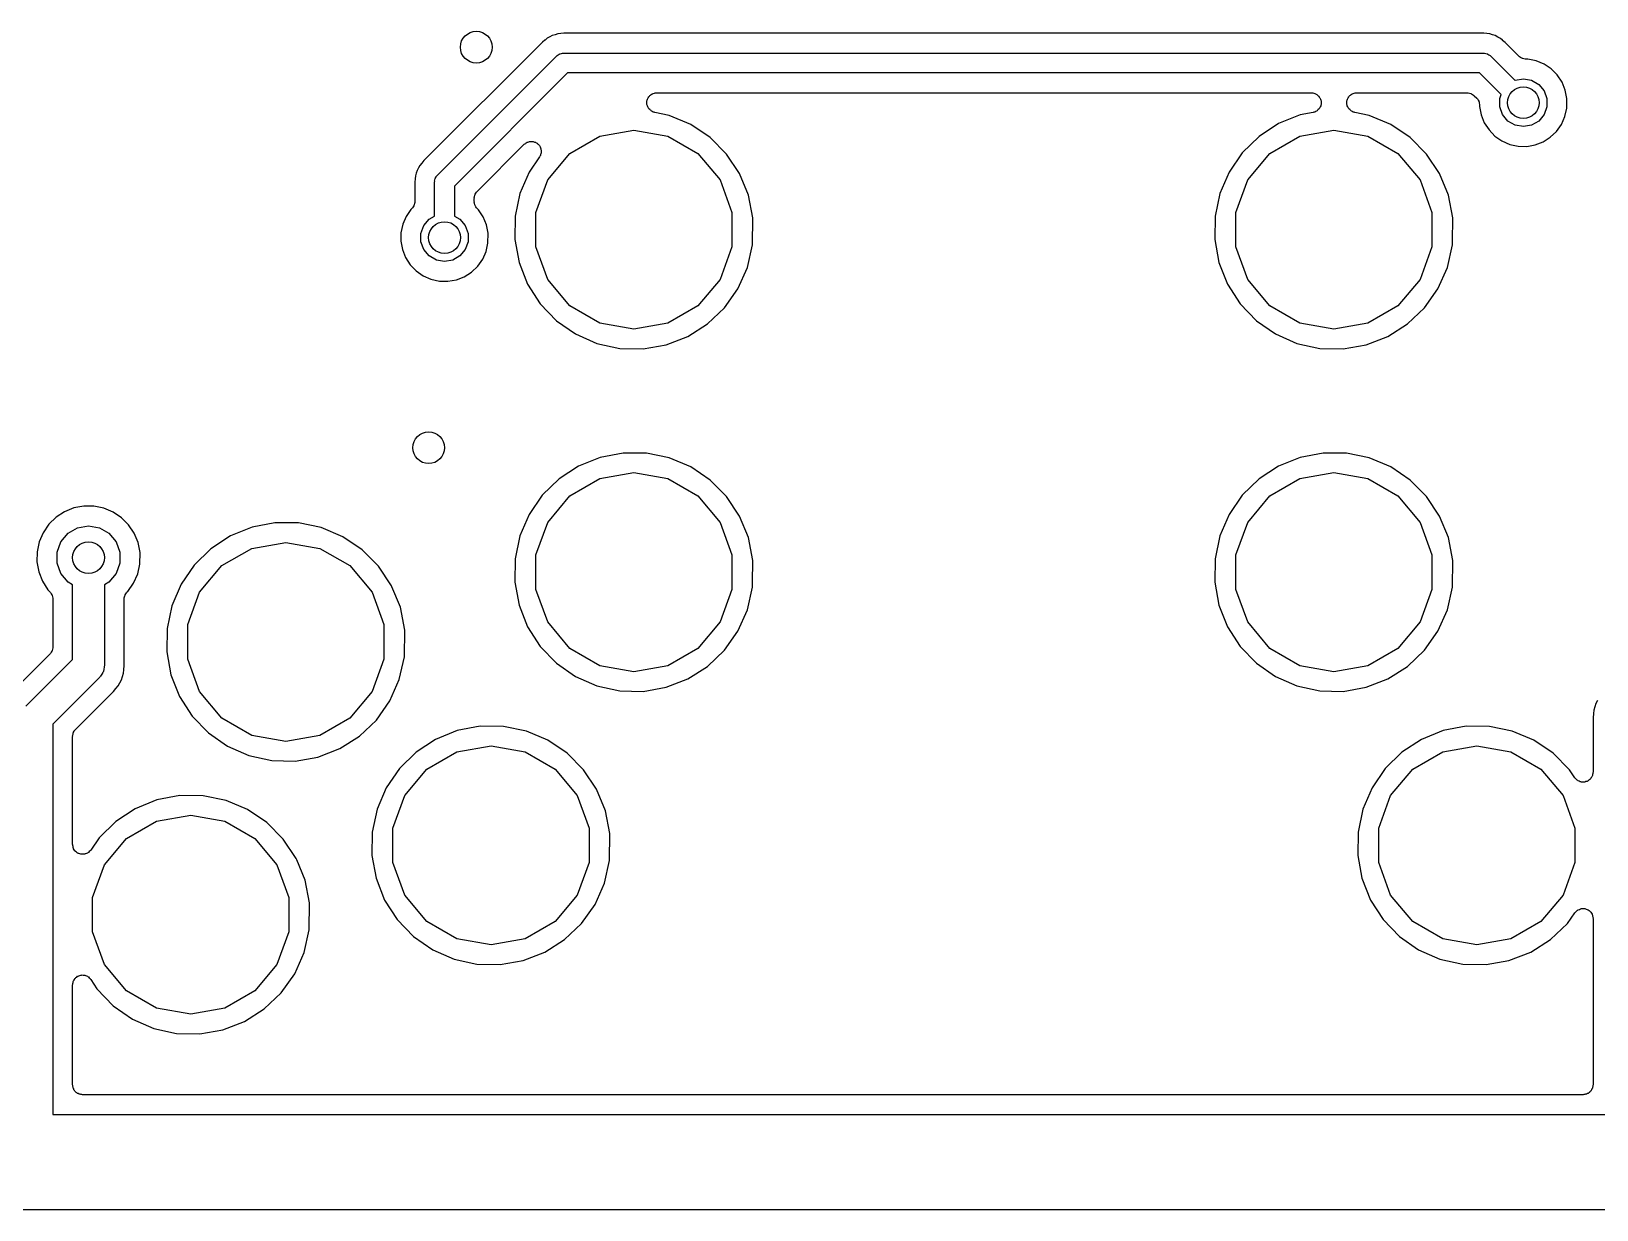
# Model space of a CAD drawing. Extents: x 70 to 229, y -105 to -40.
# Drawn here: x 137.99 to 157.72, y -72.36 to -57.5 of the extents above; entities that cross this region are included whole.
import ezdxf

# ---------------------------------------------------------------- set-up
doc = ezdxf.new("R2010")
doc.units = 0
doc.header["$MEASUREMENT"] = 0
doc.layers.add('BLACK', color=7, linetype='CONTINUOUS')

msp = doc.modelspace()

# ---------------------------------------------------------------- linework, layer by layer
at = {"layer": 'Black'}
for p, q in [((144.465, -57.6104), (144.435, -57.6351)), ((144.466, -57.6099), (144.465, -57.6104)), ((144.467, -57.6096), (144.466, -57.6099)), ((144.494, -57.5869), (144.467, -57.6096)), ((144.526, -57.5704), (144.494, -57.5869)), ((144.527, -57.57), (144.526, -57.5704)), ((144.559, -57.5529), (144.527, -57.5698)), ((144.527, -57.5698), (144.527, -57.57)), ((144.594, -57.5429), (144.559, -57.5529)), ((144.595, -57.5425), (144.594, -57.5426)), ((144.594, -57.5426), (144.594, -57.5429)), ((144.629, -57.5322), (144.595, -57.5425)), ((144.665, -57.529), (144.629, -57.5322)), ((144.666, -57.5289), (144.665, -57.529)), ((144.706, -57.525), (144.666, -57.5289)), ((144.666, -57.5289), (144.666, -57.5289)), ((156.3, -57.525), (144.706, -57.525)), ((156.339, -57.5294), (156.3, -57.525)), ((156.3, -57.525), (156.3, -57.525)), ((156.34, -57.5294), (156.339, -57.5294)), ((156.34, -57.5296), (156.34, -57.5294)), ((156.376, -57.5332), (156.34, -57.5296)), ((156.41, -57.544), (156.376, -57.5332)), ((156.411, -57.5441), (156.41, -57.544)), ((156.411, -57.5444), (156.411, -57.5441)), ((156.446, -57.5549), (156.411, -57.5444)), ((156.477, -57.5722), (156.446, -57.5549)), ((156.478, -57.5725), (156.477, -57.5722)), ((156.478, -57.5729), (156.478, -57.5725)), ((156.51, -57.5898), (156.478, -57.5729)), ((156.538, -57.6129), (156.51, -57.5898)), ((156.538, -57.6133), (156.538, -57.6129)), ((156.539, -57.6138), (156.538, -57.6133)), ((156.569, -57.6392), (156.539, -57.6138)), ((144.435, -57.6351), (142.939, -59.1305)), ((143.112, -59.3116), (144.612, -57.8116)), ((144.612, -57.8116), (144.616, -57.8085)), ((144.616, -57.8085), (144.62, -57.8042)), ((144.62, -57.8042), (144.634, -57.7961)), ((144.634, -57.7961), (144.647, -57.7867)), ((144.647, -57.7867), (144.652, -57.7853)), ((144.652, -57.7853), (144.657, -57.7825)), ((144.657, -57.7825), (144.673, -57.7797)), ((144.673, -57.7797), (144.689, -57.7755)), ((144.689, -57.7755), (144.695, -57.776)), ((144.695, -57.776), (144.7, -57.775)), ((144.7, -57.775), (156.3, -57.775)), ((156.3, -57.775), (156.305, -57.776)), ((156.305, -57.776), (156.311, -57.7755)), ((156.311, -57.7755), (156.327, -57.7797)), ((156.327, -57.7797), (156.343, -57.7825)), ((156.343, -57.7825), (156.348, -57.7853)), ((156.348, -57.7853), (156.353, -57.7867)), ((156.353, -57.7867), (156.366, -57.7961)), ((156.366, -57.7961), (156.38, -57.8042)), ((156.38, -57.8042), (156.384, -57.8085)), ((156.384, -57.8085), (156.388, -57.8116)), ((156.388, -57.8116), (156.588, -58.0116)), ((156.744, -57.8136), (156.569, -57.6392)), ((156.748, -57.8165), (156.744, -57.8136)), ((156.751, -57.8204), (156.748, -57.8165)), ((156.588, -58.0116), (156.695, -58.1182)), ((156.766, -57.8289), (156.751, -57.8204)), ((156.779, -57.8385), (156.766, -57.8289)), ((156.784, -57.8398), (156.779, -57.8385)), ((156.789, -57.8423), (156.784, -57.8398)), ((156.805, -57.8454), (156.789, -57.8423)), ((156.821, -57.8497), (156.805, -57.8454)), ((156.826, -57.8493), (156.821, -57.8497)), ((156.831, -57.8502), (156.826, -57.8493)), ((156.858, -57.8504), (156.831, -57.8502)), ((156.963, -57.872), (156.858, -57.8504)), ((157.063, -57.9138), (156.963, -57.872)), ((157.152, -57.9742), (157.063, -57.9138)), ((157.228, -58.0507), (157.152, -57.9742)), ((144.752, -58.025), (143.325, -59.4518)), ((156.248, -58.025), (144.752, -58.025)), ((156.412, -58.1884), (156.248, -58.025)), ((156.521, -58.2982), (156.412, -58.1884)), ((156.695, -58.1182), (156.697, -58.117)), ((156.697, -58.117), (156.8, -58.0989)), ((156.8, -58.0989), (156.903, -58.117)), ((156.903, -58.117), (156.994, -58.1693)), ((156.994, -58.1693), (157.061, -58.2494)), ((157.288, -58.1405), (157.228, -58.0507)), ((157.329, -58.2403), (157.288, -58.1405)), ((145.75, -58.3965), (145.752, -58.3875)), ((145.752, -58.409), (145.75, -58.3965)), ((145.752, -58.3783), (145.756, -58.3664)), ((145.752, -58.3875), (145.752, -58.3783)), ((145.752, -58.4217), (145.752, -58.409)), ((145.756, -58.3664), (145.759, -58.354)), ((145.759, -58.354), (145.764, -58.3461)), ((145.764, -58.3461), (145.767, -58.3375)), ((145.767, -58.3375), (145.775, -58.3278)), ((145.775, -58.3278), (145.782, -58.317)), ((145.782, -58.317), (145.789, -58.3113)), ((145.789, -58.3113), (145.795, -58.3042)), ((145.795, -58.3042), (145.806, -58.2979)), ((145.806, -58.2979), (145.816, -58.29)), ((145.816, -58.29), (145.824, -58.2871)), ((145.824, -58.2871), (145.832, -58.2825)), ((145.832, -58.2825), (145.845, -58.2803)), ((145.845, -58.2803), (145.857, -58.2763)), ((145.857, -58.2763), (145.866, -58.2766)), ((145.866, -58.2766), (145.875, -58.275)), ((145.875, -58.275), (154.127, -58.275)), ((154.127, -58.275), (154.137, -58.2767)), ((154.137, -58.2767), (154.147, -58.2766)), ((154.147, -58.2766), (154.158, -58.2805)), ((154.158, -58.2805), (154.17, -58.2825)), ((154.17, -58.2825), (154.178, -58.2876)), ((154.178, -58.2876), (154.188, -58.2909)), ((154.188, -58.2909), (154.197, -58.2983)), ((154.197, -58.2983), (154.207, -58.3042)), ((154.207, -58.3042), (154.214, -58.312)), ((154.214, -58.312), (154.222, -58.3183)), ((154.222, -58.3183), (154.228, -58.3285)), ((154.228, -58.3285), (154.235, -58.3375)), ((154.235, -58.3375), (154.239, -58.347)), ((154.239, -58.347), (154.244, -58.3556)), ((154.244, -58.3556), (154.246, -58.3672)), ((154.246, -58.3672), (154.25, -58.3783)), ((154.25, -58.3783), (154.25, -58.3884)), ((154.25, -58.3884), (154.252, -58.3983)), ((154.252, -58.3983), (154.25, -58.4099)), ((154.25, -58.4099), (154.25, -58.4217)), ((154.574, -58.3965), (154.576, -58.3875)), ((154.576, -58.409), (154.574, -58.3965)), ((154.576, -58.3783), (154.58, -58.3664)), ((154.576, -58.3875), (154.576, -58.3783)), ((154.576, -58.4217), (154.576, -58.409)), ((154.58, -58.3664), (154.583, -58.354)), ((154.583, -58.354), (154.588, -58.3461)), ((154.588, -58.3461), (154.591, -58.3375)), ((154.591, -58.3375), (154.599, -58.3278)), ((154.599, -58.3278), (154.606, -58.317)), ((154.606, -58.317), (154.613, -58.3113)), ((154.613, -58.3113), (154.619, -58.3042)), ((154.619, -58.3042), (154.63, -58.2979)), ((154.63, -58.2979), (154.64, -58.29)), ((154.64, -58.29), (154.648, -58.2871)), ((154.648, -58.2871), (154.656, -58.2825)), ((154.656, -58.2825), (154.669, -58.2803)), ((154.669, -58.2803), (154.681, -58.2763)), ((154.681, -58.2763), (154.69, -58.2766)), ((154.69, -58.2766), (154.699, -58.275)), ((154.699, -58.275), (156.093, -58.275)), ((156.093, -58.275), (156.098, -58.276)), ((156.098, -58.276), (156.104, -58.2755)), ((156.104, -58.2755), (156.12, -58.2797)), ((156.12, -58.2797), (156.136, -58.2825)), ((156.136, -58.2825), (156.14, -58.2853)), ((156.14, -58.2853), (156.146, -58.2867)), ((156.146, -58.2867), (156.159, -58.2961)), ((156.159, -58.2961), (156.173, -58.3042)), ((156.173, -58.3042), (156.177, -58.3085)), ((156.177, -58.3085), (156.181, -58.3116)), ((156.181, -58.3116), (156.213, -58.3432)), ((156.213, -58.3432), (156.217, -58.3484)), ((156.217, -58.3484), (156.221, -58.3526)), ((156.221, -58.3526), (156.229, -58.3661)), ((156.229, -58.3661), (156.238, -58.3787)), ((156.238, -58.3787), (156.239, -58.3849)), ((156.239, -58.3849), (156.243, -58.3905)), ((156.243, -58.3905), (156.245, -58.4057)), ((156.245, -58.4057), (156.249, -58.4207)), ((156.503, -58.3477), (156.521, -58.2982)), ((156.503, -58.4523), (156.503, -58.3477)), ((157.061, -58.2494), (157.097, -58.3477)), ((157.097, -58.3477), (157.097, -58.4523)), ((157.35, -58.3452), (157.329, -58.2403)), ((157.348, -58.4701), (157.35, -58.3452)), ((145.755, -58.4304), (145.752, -58.4217)), ((145.757, -58.4395), (145.755, -58.4304)), ((145.763, -58.4506), (145.757, -58.4395)), ((145.767, -58.4625), (145.763, -58.4506)), ((145.773, -58.4695), (145.767, -58.4625)), ((145.777, -58.4776), (145.773, -58.4695)), ((145.787, -58.4861), (145.777, -58.4776)), ((145.795, -58.4958), (145.787, -58.4861)), ((145.803, -58.5004), (145.795, -58.4958)), ((145.81, -58.5065), (145.803, -58.5004)), ((145.821, -58.5111), (145.81, -58.5065)), ((145.832, -58.5175), (145.821, -58.5111)), ((145.842, -58.5191), (145.832, -58.5175)), ((145.85, -58.5224), (145.842, -58.5191)), ((146.034, -58.5601), (145.85, -58.5224)), ((146.305, -58.6741), (146.034, -58.5601)), ((153.986, -58.5541), (153.714, -58.6643)), ((154.15, -58.5228), (153.986, -58.5541)), ((154.16, -58.5192), (154.15, -58.5228)), ((154.17, -58.5175), (154.16, -58.5192)), ((154.18, -58.5116), (154.17, -58.5175)), ((154.191, -58.5074), (154.18, -58.5116)), ((154.199, -58.5008), (154.191, -58.5074)), ((154.207, -58.4958), (154.199, -58.5008)), ((154.215, -58.4867), (154.207, -58.4958)), ((154.224, -58.479), (154.215, -58.4867)), ((154.229, -58.4702), (154.224, -58.479)), ((154.235, -58.4625), (154.229, -58.4702)), ((154.239, -58.4514), (154.235, -58.4625)), ((154.245, -58.4411), (154.239, -58.4514)), ((154.247, -58.4312), (154.245, -58.4411)), ((154.25, -58.4217), (154.247, -58.4312)), ((154.579, -58.4304), (154.576, -58.4217)), ((154.581, -58.4395), (154.579, -58.4304)), ((154.587, -58.4506), (154.581, -58.4395)), ((154.591, -58.4625), (154.587, -58.4506)), ((154.597, -58.4695), (154.591, -58.4625)), ((154.601, -58.4776), (154.597, -58.4695)), ((154.611, -58.4861), (154.601, -58.4776)), ((154.619, -58.4958), (154.611, -58.4861)), ((154.627, -58.5004), (154.619, -58.4958)), ((154.634, -58.5065), (154.627, -58.5004)), ((154.645, -58.5111), (154.634, -58.5065)), ((154.656, -58.5175), (154.645, -58.5111)), ((154.666, -58.5191), (154.656, -58.5175)), ((154.674, -58.5224), (154.666, -58.5191)), ((154.858, -58.5601), (154.674, -58.5224)), ((155.129, -58.6741), (154.858, -58.5601)), ((156.249, -58.4207), (156.248, -58.427)), ((156.248, -58.427), (156.249, -58.4333)), ((156.249, -58.4333), (156.249, -58.4462)), ((156.249, -58.4462), (156.269, -58.5523)), ((156.269, -58.5523), (156.308, -58.6526)), ((156.539, -58.5506), (156.503, -58.4523)), ((156.606, -58.6307), (156.539, -58.5506)), ((157.061, -58.5506), (156.994, -58.6307)), ((157.097, -58.4523), (157.061, -58.5506)), ((157.281, -58.673), (157.324, -58.5745)), ((157.324, -58.5745), (157.348, -58.4701)), ((145.159, -58.8209), (145.588, -58.7452)), ((145.588, -58.7452), (146.017, -58.8209)), ((146.549, -58.8386), (146.305, -58.6741)), ((153.714, -58.6643), (153.468, -58.8253)), ((153.983, -58.8209), (154.412, -58.7452)), ((154.412, -58.7452), (154.841, -58.8209)), ((155.373, -58.8386), (155.129, -58.6741)), ((156.308, -58.6526), (156.367, -58.7433)), ((156.367, -58.7433), (156.442, -58.8209)), ((156.697, -58.683), (156.606, -58.6307)), ((156.8, -58.7011), (156.697, -58.683)), ((156.903, -58.683), (156.8, -58.7011)), ((156.994, -58.6307), (156.903, -58.683)), ((157.14, -58.8355), (157.218, -58.7611)), ((157.218, -58.7611), (157.281, -58.673)), ((143.612, -59.5187), (144.206, -58.924)), ((144.206, -58.924), (144.215, -58.9181)), ((144.215, -58.9181), (144.222, -58.9107)), ((144.222, -58.9107), (144.232, -58.9057)), ((144.232, -58.9057), (144.242, -58.8991)), ((144.242, -58.8991), (144.252, -58.8964)), ((144.252, -58.8964), (144.261, -58.892)), ((144.261, -58.892), (144.273, -58.8909)), ((144.273, -58.8909), (144.284, -58.8879)), ((144.284, -58.8879), (144.294, -58.8888)), ((144.294, -58.8888), (144.304, -58.8877)), ((144.304, -58.8877), (144.316, -58.8906)), ((144.316, -58.8906), (144.327, -58.8916)), ((144.327, -58.8916), (144.336, -58.896)), ((144.336, -58.896), (144.346, -58.8985)), ((144.346, -58.8985), (144.356, -58.9051)), ((144.356, -58.9051), (144.366, -58.91)), ((144.366, -58.91), (144.374, -58.9173)), ((144.374, -58.9173), (144.382, -58.9231)), ((144.382, -58.9231), (144.389, -58.9325)), ((144.389, -58.9325), (144.397, -58.9407)), ((144.397, -58.9407), (144.401, -58.95)), ((144.401, -58.95), (144.407, -58.9584)), ((144.407, -58.9584), (144.411, -58.9695)), ((144.411, -58.9695), (144.415, -58.98)), ((144.415, -58.98), (144.416, -58.9903)), ((144.416, -58.9903), (144.419, -59.0002)), ((144.419, -59.0002), (144.418, -59.0117)), ((144.781, -59.0388), (145.159, -58.8209)), ((146.017, -58.8209), (146.395, -59.0388)), ((146.756, -59.0474), (146.549, -58.8386)), ((153.468, -58.8253), (153.257, -59.0311)), ((153.605, -59.0388), (153.983, -58.8209)), ((154.841, -58.8209), (155.219, -59.0388)), ((155.58, -59.0474), (155.373, -58.8386)), ((156.442, -58.8209), (156.53, -58.8824)), ((156.53, -58.8824), (156.629, -58.9256)), ((156.629, -58.9256), (156.735, -58.9488)), ((156.735, -58.9488), (156.842, -58.951)), ((156.842, -58.951), (156.949, -58.9323)), ((156.949, -58.9323), (157.049, -58.8933)), ((157.049, -58.8933), (157.14, -58.8355)), ((142.89, -59.19), (142.873, -59.2216)), ((142.913, -59.1624), (142.89, -59.19)), ((142.914, -59.1614), (142.913, -59.1619)), ((142.913, -59.1619), (142.913, -59.1624)), ((142.939, -59.1305), (142.914, -59.1614)), ((144.398, -59.083), (144.267, -59.2739)), ((144.402, -59.0736), (144.398, -59.083)), ((144.408, -59.0652), (144.402, -59.0736)), ((144.411, -59.054), (144.408, -59.0652)), ((144.416, -59.0435), (144.411, -59.054)), ((144.417, -59.0332), (144.416, -59.0435)), ((144.419, -59.0233), (144.417, -59.0332)), ((144.418, -59.0117), (144.419, -59.0233)), ((144.501, -59.3726), (144.781, -59.0388)), ((146.395, -59.0388), (146.675, -59.3726)), ((146.919, -59.2924), (146.756, -59.0474)), ((153.257, -59.0311), (153.091, -59.2739)), ((153.325, -59.3726), (153.605, -59.0388)), ((155.219, -59.0388), (155.499, -59.3726)), ((155.743, -59.2924), (155.58, -59.0474)), ((142.829, -59.3611), (142.825, -59.4004)), ((142.83, -59.3598), (142.829, -59.3604)), ((142.829, -59.3604), (142.829, -59.3611)), ((142.833, -59.324), (142.83, -59.3598)), ((142.844, -59.2898), (142.833, -59.324)), ((142.855, -59.2542), (142.844, -59.2886)), ((142.844, -59.2886), (142.844, -59.2892)), ((142.844, -59.2892), (142.844, -59.2898)), ((142.872, -59.2227), (142.855, -59.2542)), ((142.873, -59.2216), (142.872, -59.2221)), ((142.872, -59.2221), (142.872, -59.2227)), ((143.075, -59.3891), (143.08, -59.3733)), ((143.076, -59.3946), (143.075, -59.3891)), ((143.075, -59.4), (143.076, -59.3946)), ((143.08, -59.3733), (143.083, -59.3572)), ((143.083, -59.3572), (143.085, -59.3525)), ((143.085, -59.3525), (143.087, -59.3472)), ((143.087, -59.3472), (143.096, -59.3338)), ((143.096, -59.3338), (143.104, -59.3197)), ((143.104, -59.3197), (143.108, -59.3161)), ((143.108, -59.3161), (143.112, -59.3116)), ((144.267, -59.2739), (144.151, -59.5442)), ((144.352, -59.7821), (144.501, -59.3726)), ((146.675, -59.3726), (146.824, -59.7821)), ((147.031, -59.5644), (146.919, -59.2924)), ((153.091, -59.2739), (152.975, -59.5442)), ((153.176, -59.7821), (153.325, -59.3726)), ((155.499, -59.3726), (155.648, -59.7821)), ((155.855, -59.5644), (155.743, -59.2924)), ((142.825, -59.4004), (142.825, -59.4004)), ((142.825, -59.4004), (142.825, -59.6448)), ((143.075, -59.8297), (143.075, -59.4)), ((143.325, -59.4518), (143.325, -59.8297)), ((143.575, -59.5962), (143.58, -59.5804)), ((143.58, -59.5804), (143.583, -59.5644)), ((143.583, -59.5644), (143.585, -59.5596)), ((143.585, -59.5596), (143.587, -59.5543)), ((143.587, -59.5543), (143.596, -59.5409)), ((143.596, -59.5409), (143.604, -59.5268)), ((143.604, -59.5268), (143.608, -59.5232)), ((143.608, -59.5232), (143.612, -59.5187)), ((144.151, -59.5442), (144.09, -59.832)), ((147.088, -59.852), (147.031, -59.5644)), ((152.975, -59.5442), (152.914, -59.832)), ((155.912, -59.852), (155.855, -59.5644)), ((142.777, -59.7448), (142.716, -59.8337)), ((142.787, -59.7342), (142.777, -59.7448)), ((142.791, -59.7291), (142.787, -59.7342)), ((142.796, -59.7252), (142.791, -59.7291)), ((142.804, -59.7116), (142.796, -59.7252)), ((142.813, -59.6989), (142.804, -59.7116)), ((142.814, -59.6929), (142.813, -59.6989)), ((142.817, -59.6876), (142.814, -59.6929)), ((142.82, -59.6722), (142.817, -59.6876)), ((142.824, -59.657), (142.82, -59.6722)), ((142.825, -59.6448), (142.824, -59.6509)), ((142.824, -59.6509), (142.824, -59.657)), ((143.576, -59.6017), (143.575, -59.5962)), ((143.575, -59.6071), (143.576, -59.6017)), ((143.575, -59.6455), (143.575, -59.6071)), ((143.576, -59.6507), (143.575, -59.6455)), ((143.575, -59.656), (143.576, -59.6507)), ((143.58, -59.672), (143.575, -59.656)), ((143.583, -59.6883), (143.58, -59.672)), ((143.585, -59.6928), (143.583, -59.6883)), ((143.587, -59.6979), (143.585, -59.6928)), ((143.596, -59.7115), (143.587, -59.6979)), ((143.604, -59.7259), (143.596, -59.7115)), ((143.608, -59.7293), (143.604, -59.7259)), ((143.611, -59.7336), (143.608, -59.7293)), ((143.628, -59.7507), (143.611, -59.7336)), ((143.688, -59.8405), (143.628, -59.7507)), ((144.352, -60.2179), (144.352, -59.7821)), ((146.824, -59.7821), (146.824, -60.2179)), ((153.176, -60.2179), (153.176, -59.7821)), ((155.648, -59.7821), (155.648, -60.2179)), ((142.673, -59.9329), (142.651, -60.0384)), ((142.716, -59.8337), (142.673, -59.9329)), ((142.903, -60.0477), (142.939, -59.9494)), ((142.939, -59.9494), (143.006, -59.8693)), ((143.006, -59.8693), (143.075, -59.8297)), ((143.325, -59.8297), (143.394, -59.8693)), ((143.394, -59.8693), (143.461, -59.9494)), ((143.461, -59.9494), (143.497, -60.0477)), ((143.729, -59.9403), (143.688, -59.8405)), ((143.75, -60.0452), (143.729, -59.9403)), ((144.09, -59.832), (144.086, -60.1261)), ((147.083, -60.1898), (147.088, -59.852)), ((152.914, -59.832), (152.91, -60.1261)), ((155.908, -60.155), (155.912, -59.852)), ((142.651, -60.0384), (142.649, -60.1462)), ((142.649, -60.1462), (142.669, -60.2523)), ((142.903, -60.1523), (142.903, -60.0477)), ((142.939, -60.2506), (142.903, -60.1523)), ((143.497, -60.1523), (143.461, -60.2506)), ((143.497, -60.0477), (143.497, -60.1523)), ((143.724, -60.2745), (143.748, -60.1701)), ((143.748, -60.1701), (143.75, -60.0452)), ((144.086, -60.1261), (144.139, -60.4155)), ((152.91, -60.1261), (152.963, -60.4155)), ((155.907, -60.1898), (155.908, -60.155)), ((155.908, -60.155), (155.908, -60.155)), ((142.669, -60.2523), (142.708, -60.3526)), ((142.708, -60.3526), (142.767, -60.4433)), ((143.006, -60.3307), (142.939, -60.2506)), ((143.097, -60.383), (143.006, -60.3307)), ((143.2, -60.4011), (143.097, -60.383)), ((143.303, -60.383), (143.2, -60.4011)), ((143.394, -60.3307), (143.303, -60.383)), ((143.461, -60.2506), (143.394, -60.3307)), ((143.618, -60.4611), (143.681, -60.373)), ((143.681, -60.373), (143.724, -60.2745)), ((144.501, -60.6274), (144.352, -60.2179)), ((146.824, -60.2179), (146.675, -60.6274)), ((147.018, -60.4758), (147.083, -60.1898)), ((153.325, -60.6274), (153.176, -60.2179)), ((155.648, -60.2179), (155.499, -60.6274)), ((155.842, -60.4758), (155.907, -60.1898)), ((142.767, -60.4433), (142.842, -60.5209)), ((142.842, -60.5209), (142.93, -60.5824)), ((143.449, -60.5933), (143.54, -60.5355)), ((143.54, -60.5355), (143.618, -60.4611)), ((144.139, -60.4155), (144.247, -60.689)), ((146.899, -60.7445), (147.018, -60.4758)), ((152.963, -60.4155), (153.071, -60.689)), ((155.723, -60.7445), (155.842, -60.4758)), ((142.93, -60.5824), (143.029, -60.6256)), ((143.029, -60.6256), (143.135, -60.6488)), ((143.135, -60.6488), (143.242, -60.651)), ((143.242, -60.651), (143.349, -60.6323)), ((143.349, -60.6323), (143.449, -60.5933)), ((144.247, -60.689), (144.407, -60.9362)), ((144.781, -60.9612), (144.501, -60.6274)), ((146.675, -60.6274), (146.395, -60.9612)), ((146.729, -60.9849), (146.899, -60.7445)), ((153.071, -60.689), (153.231, -60.9362)), ((153.605, -60.9612), (153.325, -60.6274)), ((155.499, -60.6274), (155.219, -60.9612)), ((155.553, -60.9849), (155.723, -60.7445)), ((144.407, -60.9362), (144.611, -61.1478)), ((145.159, -61.1791), (144.781, -60.9612)), ((146.395, -60.9612), (146.017, -61.1791)), ((153.231, -60.9362), (153.435, -61.1478)), ((153.983, -61.1791), (153.605, -60.9612)), ((155.219, -60.9612), (154.841, -61.1791)), ((144.611, -61.1478), (144.853, -61.3157)), ((146.516, -61.1877), (146.729, -60.9849)), ((153.435, -61.1478), (153.677, -61.3157)), ((155.34, -61.1877), (155.553, -60.9849)), ((144.853, -61.3157), (145.122, -61.4335)), ((145.588, -61.2548), (145.159, -61.1791)), ((146.017, -61.1791), (145.588, -61.2548)), ((145.993, -61.4517), (146.268, -61.3454)), ((146.268, -61.3454), (146.516, -61.1877)), ((153.677, -61.3157), (153.946, -61.4335)), ((154.412, -61.2548), (153.983, -61.1791)), ((154.841, -61.1791), (154.412, -61.2548)), ((154.817, -61.4517), (155.092, -61.3454)), ((155.092, -61.3454), (155.34, -61.1877)), ((145.122, -61.4335), (145.41, -61.4967)), ((145.41, -61.4967), (145.704, -61.5028)), ((145.704, -61.5028), (145.993, -61.4517)), ((153.946, -61.4335), (154.234, -61.4967)), ((154.234, -61.4967), (154.528, -61.5028)), ((154.528, -61.5028), (154.817, -61.4517)), ((145.162, -62.8721), (144.89, -62.9823)), ((145.451, -62.8169), (145.162, -62.8721)), ((145.746, -62.819), (145.451, -62.8169)), ((146.034, -62.8781), (145.746, -62.819)), ((146.305, -62.9921), (146.034, -62.8781)), ((153.986, -62.8721), (153.714, -62.9823)), ((154.275, -62.8169), (153.986, -62.8721)), ((154.57, -62.819), (154.275, -62.8169)), ((154.858, -62.8781), (154.57, -62.819)), ((155.129, -62.9921), (154.858, -62.8781)), ((144.644, -63.1433), (144.433, -63.3491)), ((144.89, -62.9823), (144.644, -63.1433)), ((144.781, -63.3568), (145.159, -63.1389)), ((145.159, -63.1389), (145.588, -63.0632)), ((145.588, -63.0632), (146.017, -63.1389)), ((146.017, -63.1389), (146.395, -63.3568)), ((146.549, -63.1566), (146.305, -62.9921)), ((153.468, -63.1433), (153.257, -63.3491)), ((153.714, -62.9823), (153.468, -63.1433)), ((153.605, -63.3568), (153.983, -63.1389)), ((153.983, -63.1389), (154.412, -63.0632)), ((154.412, -63.0632), (154.841, -63.1389)), ((154.841, -63.1389), (155.219, -63.3568)), ((155.373, -63.1566), (155.129, -62.9921)), ((146.756, -63.3654), (146.549, -63.1566)), ((155.58, -63.3654), (155.373, -63.1566)), ((138.528, -63.5084), (138.409, -63.5562)), ((138.653, -63.4845), (138.528, -63.5084)), ((138.78, -63.4854), (138.653, -63.4845)), ((138.905, -63.5111), (138.78, -63.4854)), ((139.023, -63.5605), (138.905, -63.5111)), ((144.433, -63.3491), (144.267, -63.5919)), ((144.501, -63.6906), (144.781, -63.3568)), ((146.395, -63.3568), (146.675, -63.6906)), ((146.919, -63.6104), (146.756, -63.3654)), ((153.257, -63.3491), (153.091, -63.5919)), ((153.325, -63.6906), (153.605, -63.3568)), ((155.219, -63.3568), (155.499, -63.6906)), ((155.743, -63.6104), (155.58, -63.3654)), ((138.212, -63.7152), (138.14, -63.8203)), ((138.303, -63.626), (138.212, -63.7152)), ((138.409, -63.5562), (138.303, -63.626)), ((138.575, -63.7577), (138.712, -63.7335)), ((138.712, -63.7335), (138.849, -63.7577)), ((139.128, -63.6317), (139.023, -63.5605)), ((139.218, -63.7222), (139.128, -63.6317)), ((139.289, -63.8284), (139.218, -63.7222)), ((141.063, -63.6959), (140.774, -63.7511)), ((141.358, -63.698), (141.063, -63.6959)), ((141.646, -63.7571), (141.358, -63.698)), ((144.267, -63.5919), (144.151, -63.8622)), ((144.352, -64.1001), (144.501, -63.6906)), ((146.675, -63.6906), (146.824, -64.1001)), ((147.031, -63.8824), (146.919, -63.6104)), ((153.091, -63.5919), (152.975, -63.8622)), ((153.176, -64.1001), (153.325, -63.6906)), ((155.499, -63.6906), (155.648, -64.1001)), ((155.855, -63.8824), (155.743, -63.6104)), ((138.14, -63.8203), (138.089, -63.9375)), ((138.317, -64.0653), (138.364, -63.9342)), ((138.364, -63.9342), (138.454, -63.8274)), ((138.454, -63.8274), (138.575, -63.7577)), ((138.849, -63.7577), (138.97, -63.8274)), ((138.97, -63.8274), (139.06, -63.9342)), ((139.06, -63.9342), (139.107, -64.0653)), ((139.337, -63.9462), (139.289, -63.8284)), ((140.502, -63.8613), (140.256, -64.0223)), ((140.774, -63.7511), (140.502, -63.8613)), ((141.917, -63.8711), (141.646, -63.7571)), ((142.161, -64.0356), (141.917, -63.8711)), ((144.151, -63.8622), (144.09, -64.15)), ((147.088, -64.17), (147.031, -63.8824)), ((152.975, -63.8622), (152.914, -64.15)), ((155.912, -64.17), (155.855, -63.8824)), ((138.063, -64.0622), (138.061, -64.1897)), ((138.089, -63.9375), (138.063, -64.0622)), ((138.317, -64.2047), (138.317, -64.0653)), ((139.107, -64.0653), (139.107, -64.2047)), ((139.362, -64.0704), (139.337, -63.9462)), ((139.36, -64.2177), (139.362, -64.0704)), ((140.256, -64.0223), (140.045, -64.2281)), ((140.393, -64.2358), (140.771, -64.0179)), ((140.771, -64.0179), (141.2, -63.9422)), ((141.2, -63.9422), (141.629, -64.0179)), ((141.629, -64.0179), (142.007, -64.2358)), ((142.368, -64.2444), (142.161, -64.0356)), ((144.352, -64.5359), (144.352, -64.1001)), ((146.824, -64.1001), (146.824, -64.5359)), ((153.176, -64.5359), (153.176, -64.1001)), ((155.648, -64.1001), (155.648, -64.5359)), ((138.061, -64.1897), (138.084, -64.315)), ((138.084, -64.315), (138.131, -64.4336)), ((138.364, -64.3358), (138.317, -64.2047)), ((139.107, -64.2047), (139.06, -64.3358)), ((139.332, -64.3412), (139.36, -64.2177)), ((140.045, -64.2281), (139.879, -64.4709)), ((140.113, -64.5696), (140.393, -64.2358)), ((142.007, -64.2358), (142.287, -64.5696)), ((142.531, -64.4894), (142.368, -64.2444)), ((144.09, -64.15), (144.086, -64.4441)), ((147.084, -64.4529), (147.088, -64.17)), ((152.914, -64.15), (152.91, -64.4441)), ((155.907, -64.5078), (155.912, -64.17)), ((138.131, -64.4336), (138.2, -64.5407)), ((138.454, -64.4426), (138.364, -64.3358)), ((138.512, -64.4761), (138.454, -64.4426)), ((138.512, -65.4172), (138.512, -64.4761)), ((138.97, -64.4426), (138.912, -64.4761)), ((138.912, -64.4761), (138.912, -65.5)), ((139.06, -64.3358), (138.97, -64.4426)), ((139.206, -64.5618), (139.28, -64.4576)), ((139.28, -64.4576), (139.332, -64.3412)), ((139.879, -64.4709), (139.763, -64.7412)), ((142.536, -64.5023), (142.531, -64.4894)), ((142.643, -64.7614), (142.536, -64.5023)), ((142.536, -64.5023), (142.536, -64.5023)), ((144.086, -64.4441), (144.139, -64.7335)), ((147.018, -64.7938), (147.083, -64.5078)), ((147.083, -64.5078), (147.084, -64.4529)), ((147.084, -64.4529), (147.084, -64.4529)), ((152.91, -64.4441), (152.963, -64.7335)), ((155.842, -64.7938), (155.907, -64.5078)), ((138.2, -64.5407), (138.227, -64.5684)), ((138.227, -64.5684), (138.229, -64.5721)), ((138.229, -64.5721), (138.233, -64.5749)), ((138.233, -64.5749), (138.241, -64.59)), ((138.241, -64.59), (138.251, -64.6044)), ((138.251, -64.6044), (138.252, -64.6087)), ((138.252, -64.6087), (138.254, -64.6125)), ((138.254, -64.6125), (138.257, -64.6297)), ((138.257, -64.6297), (138.262, -64.6466)), ((138.262, -64.6466), (138.261, -64.6509)), ((138.261, -64.6509), (138.262, -64.6553)), ((138.262, -64.6553), (138.262, -65.2618)), ((139.162, -64.6577), (139.163, -64.6507)), ((139.162, -65.3336), (139.162, -64.6577)), ((139.163, -64.6437), (139.167, -64.6295)), ((139.163, -64.6507), (139.163, -64.6437)), ((139.167, -64.6295), (139.17, -64.6149)), ((139.17, -64.6149), (139.173, -64.6088)), ((139.173, -64.6088), (139.175, -64.6021)), ((139.175, -64.6021), (139.184, -64.5902)), ((139.184, -64.5902), (139.191, -64.5773)), ((139.191, -64.5773), (139.197, -64.5728)), ((139.197, -64.5728), (139.201, -64.5671)), ((139.201, -64.5671), (139.206, -64.5618)), ((139.964, -64.9791), (140.113, -64.5696)), ((142.287, -64.5696), (142.436, -64.9791)), ((144.501, -64.9454), (144.352, -64.5359)), ((146.824, -64.5359), (146.675, -64.9454)), ((153.325, -64.9454), (153.176, -64.5359)), ((155.648, -64.5359), (155.499, -64.9454)), ((139.763, -64.7412), (139.702, -65.029)), ((142.7, -65.049), (142.643, -64.7614)), ((144.139, -64.7335), (144.247, -65.007)), ((146.899, -65.0625), (147.018, -64.7938)), ((152.963, -64.7335), (153.071, -65.007)), ((155.723, -65.0625), (155.842, -64.7938)), ((139.702, -65.029), (139.698, -65.3231)), ((139.964, -65.4149), (139.964, -64.9791)), ((142.436, -64.9791), (142.436, -65.4149)), ((142.695, -65.3868), (142.7, -65.049)), ((144.247, -65.007), (144.407, -65.2542)), ((144.781, -65.2792), (144.501, -64.9454)), ((146.675, -64.9454), (146.395, -65.2792)), ((146.729, -65.3029), (146.899, -65.0625)), ((153.071, -65.007), (153.231, -65.2542)), ((153.605, -65.2792), (153.325, -64.9454)), ((155.499, -64.9454), (155.219, -65.2792)), ((155.553, -65.3029), (155.723, -65.0625)), ((138.25, -65.3147), (138.241, -65.328)), ((138.252, -65.3093), (138.25, -65.3147)), ((138.254, -65.3046), (138.252, -65.3093)), ((138.257, -65.2885), (138.254, -65.3046)), ((138.262, -65.2727), (138.257, -65.2885)), ((138.262, -65.2618), (138.261, -65.2672)), ((138.261, -65.2672), (138.262, -65.2727)), ((144.407, -65.2542), (144.611, -65.4658)), ((145.159, -65.4971), (144.781, -65.2792)), ((146.395, -65.2792), (146.017, -65.4971)), ((146.516, -65.5057), (146.729, -65.3029)), ((153.231, -65.2542), (153.435, -65.4658)), ((153.983, -65.4971), (153.605, -65.2792)), ((155.219, -65.2792), (154.841, -65.4971)), ((155.34, -65.5057), (155.553, -65.3029)), ((138.225, -65.3502), (137.748, -65.8275)), ((137.921, -66.0086), (138.512, -65.4172)), ((138.229, -65.3457), (138.225, -65.3502)), ((138.233, -65.3422), (138.229, -65.3457)), ((138.241, -65.328), (138.233, -65.3422)), ((138.912, -65.5), (138.91, -65.5087)), ((138.91, -65.5087), (138.911, -65.5174)), ((139.157, -65.5469), (139.162, -65.5006)), ((139.162, -65.4996), (139.162, -65.3336)), ((139.162, -65.5006), (139.162, -65.4996)), ((139.698, -65.3231), (139.751, -65.6125)), ((140.113, -65.8244), (139.964, -65.4149)), ((142.436, -65.4149), (142.287, -65.8244)), ((142.63, -65.6728), (142.695, -65.3868)), ((144.611, -65.4658), (144.853, -65.6337)), ((145.588, -65.5728), (145.159, -65.4971)), ((146.017, -65.4971), (145.588, -65.5728)), ((146.268, -65.6634), (146.516, -65.5057)), ((153.435, -65.4658), (153.677, -65.6337)), ((154.412, -65.5728), (153.983, -65.4971)), ((154.841, -65.4971), (154.412, -65.5728)), ((155.092, -65.6634), (155.34, -65.5057)), ((138.853, -65.6414), (138.262, -66.2328)), ((138.858, -65.6342), (138.853, -65.6414)), ((138.865, -65.6286), (138.858, -65.6342)), ((138.878, -65.6059), (138.865, -65.6286)), ((138.893, -65.5845), (138.878, -65.6059)), ((138.896, -65.576), (138.893, -65.5845)), ((138.9, -65.5684), (138.896, -65.576)), ((138.904, -65.5427), (138.9, -65.5684)), ((138.911, -65.5174), (138.904, -65.5427)), ((139.105, -65.7128), (139.126, -65.675)), ((139.126, -65.675), (139.139, -65.6336)), ((139.139, -65.6324), (139.152, -65.5912)), ((139.139, -65.633), (139.139, -65.6324)), ((139.139, -65.6336), (139.139, -65.633)), ((139.152, -65.5912), (139.157, -65.5482)), ((139.157, -65.5475), (139.157, -65.5469)), ((139.157, -65.5482), (139.157, -65.5475)), ((139.751, -65.6125), (139.859, -65.886)), ((142.511, -65.9415), (142.63, -65.6728)), ((144.853, -65.6337), (145.122, -65.7515)), ((145.993, -65.7697), (146.268, -65.6634)), ((153.677, -65.6337), (153.946, -65.7515)), ((154.817, -65.7697), (155.092, -65.6634)), ((138.549, -66.2998), (139.026, -65.8225)), ((139.026, -65.8225), (139.056, -65.7862)), ((139.056, -65.7857), (139.057, -65.7852)), ((139.056, -65.7862), (139.056, -65.7857)), ((139.057, -65.7852), (139.084, -65.7521)), ((139.084, -65.7521), (139.105, -65.714)), ((139.105, -65.7135), (139.105, -65.7128)), ((139.105, -65.714), (139.105, -65.7135)), ((139.859, -65.886), (140.019, -66.1332)), ((140.393, -66.1582), (140.113, -65.8244)), ((142.287, -65.8244), (142.007, -66.1582)), ((145.122, -65.7515), (145.41, -65.8147)), ((145.41, -65.8147), (145.704, -65.8208)), ((145.704, -65.8208), (145.993, -65.7697)), ((153.946, -65.7515), (154.234, -65.8147)), ((154.234, -65.8147), (154.528, -65.8208)), ((154.528, -65.8208), (154.817, -65.7697)), ((142.341, -66.1819), (142.511, -65.9415)), ((157.683, -66.1031), (157.678, -66.1494)), ((157.688, -66.0588), (157.683, -66.1018)), ((157.683, -66.1018), (157.683, -66.1025)), ((157.683, -66.1025), (157.683, -66.1031)), ((157.701, -66.0176), (157.688, -66.0588)), ((157.714, -65.975), (157.701, -66.0164)), ((157.701, -66.0164), (157.701, -66.017)), ((157.701, -66.017), (157.701, -66.0176)), ((157.735, -65.9372), (157.714, -65.975)), ((138.262, -66.2328), (138.262, -71.155)), ((138.541, -66.3078), (138.545, -66.3043)), ((138.545, -66.3043), (138.549, -66.2998)), ((140.019, -66.1332), (140.223, -66.3448)), ((140.771, -66.3761), (140.393, -66.1582)), ((142.007, -66.1582), (141.629, -66.3761)), ((142.128, -66.3847), (142.341, -66.1819)), ((143.649, -66.2609), (143.36, -66.3161)), ((143.944, -66.263), (143.649, -66.2609)), ((144.232, -66.3221), (143.944, -66.263)), ((156.077, -66.2609), (155.788, -66.3161)), ((156.372, -66.263), (156.077, -66.2609)), ((156.66, -66.3221), (156.372, -66.263)), ((157.678, -66.1494), (157.678, -66.1504)), ((157.678, -66.1504), (157.678, -66.8408)), ((138.512, -66.3773), (138.517, -66.3615)), ((138.513, -66.3828), (138.512, -66.3773)), ((138.512, -66.3882), (138.513, -66.3828)), ((138.512, -67.7502), (138.512, -66.3882)), ((138.517, -66.3615), (138.52, -66.3454)), ((138.52, -66.3454), (138.522, -66.3407)), ((138.522, -66.3407), (138.524, -66.3353)), ((138.524, -66.3353), (138.533, -66.322)), ((138.533, -66.322), (138.541, -66.3078)), ((140.223, -66.3448), (140.465, -66.5127)), ((141.2, -66.4518), (140.771, -66.3761)), ((141.629, -66.3761), (141.2, -66.4518)), ((141.88, -66.5424), (142.128, -66.3847)), ((143.088, -66.4263), (142.842, -66.5873)), ((143.36, -66.3161), (143.088, -66.4263)), ((144.503, -66.4361), (144.232, -66.3221)), ((144.747, -66.6006), (144.503, -66.4361)), ((155.516, -66.4263), (155.27, -66.5873)), ((155.788, -66.3161), (155.516, -66.4263)), ((156.931, -66.4361), (156.66, -66.3221)), ((157.175, -66.6006), (156.931, -66.4361)), ((140.465, -66.5127), (140.734, -66.6305)), ((140.734, -66.6305), (141.022, -66.6937)), ((141.022, -66.6937), (141.316, -66.6998)), ((141.316, -66.6998), (141.605, -66.6487)), ((141.605, -66.6487), (141.88, -66.5424)), ((142.842, -66.5873), (142.631, -66.7931)), ((142.979, -66.8008), (143.357, -66.5829)), ((143.357, -66.5829), (143.786, -66.5072)), ((143.786, -66.5072), (144.215, -66.5829)), ((144.215, -66.5829), (144.593, -66.8008)), ((144.954, -66.8094), (144.747, -66.6006)), ((155.27, -66.5873), (155.059, -66.7931)), ((155.407, -66.8008), (155.785, -66.5829)), ((155.785, -66.5829), (156.214, -66.5072)), ((156.214, -66.5072), (156.643, -66.5829)), ((156.643, -66.5829), (157.021, -66.8008)), ((157.382, -66.8094), (157.175, -66.6006)), ((142.631, -66.7931), (142.465, -67.0359)), ((142.699, -67.1346), (142.979, -66.8008)), ((144.593, -66.8008), (144.873, -67.1346)), ((145.117, -67.0544), (144.954, -66.8094)), ((155.059, -66.7931), (154.893, -67.0359)), ((155.127, -67.1346), (155.407, -66.8008)), ((157.021, -66.8008), (157.301, -67.1346)), ((157.449, -66.91), (157.382, -66.8094)), ((157.665, -66.8964), (157.656, -66.9083)), ((157.667, -66.8896), (157.665, -66.8964)), ((157.67, -66.8835), (157.667, -66.8896)), ((157.673, -66.8689), (157.67, -66.8835)), ((157.677, -66.8547), (157.673, -66.8689)), ((157.678, -66.8408), (157.677, -66.8477)), ((157.677, -66.8477), (157.677, -66.8547)), ((142.465, -67.0359), (142.349, -67.3062)), ((145.229, -67.3264), (145.117, -67.0544)), ((154.893, -67.0359), (154.777, -67.3062)), ((157.454, -66.9151), (157.449, -66.91)), ((157.457, -66.9211), (157.454, -66.9151)), ((157.469, -66.9307), (157.457, -66.9211)), ((157.479, -66.9414), (157.469, -66.9307)), ((157.485, -66.9445), (157.479, -66.9414)), ((157.49, -66.949), (157.485, -66.9445)), ((157.504, -66.9541), (157.49, -66.949)), ((157.518, -66.9607), (157.504, -66.9541)), ((157.525, -66.9615), (157.518, -66.9607)), ((157.531, -66.9639), (157.525, -66.9615)), ((157.546, -66.9639), (157.531, -66.9639)), ((157.561, -66.9655), (157.546, -66.9639)), ((157.568, -66.9639), (157.561, -66.9655)), ((157.575, -66.9639), (157.568, -66.9639)), ((157.589, -66.9588), (157.575, -66.9639)), ((157.603, -66.9553), (157.589, -66.9588)), ((157.609, -66.9514), (157.603, -66.9553)), ((157.615, -66.949), (157.609, -66.9514)), ((157.627, -66.9395), (157.615, -66.949)), ((157.639, -66.9313), (157.627, -66.9395)), ((157.643, -66.9257), (157.639, -66.9313)), ((157.649, -66.9211), (157.643, -66.9257)), ((157.656, -66.9083), (157.649, -66.9211)), ((139.574, -67.1901), (139.302, -67.3003)), ((139.863, -67.1349), (139.574, -67.1901)), ((140.158, -67.137), (139.863, -67.1349)), ((140.446, -67.1961), (140.158, -67.137)), ((140.717, -67.3101), (140.446, -67.1961)), ((142.55, -67.5441), (142.699, -67.1346)), ((144.873, -67.1346), (145.022, -67.5441)), ((154.978, -67.5441), (155.127, -67.1346)), ((157.301, -67.1346), (157.45, -67.5441)), ((139.056, -67.4613), (138.845, -67.6671)), ((139.302, -67.3003), (139.056, -67.4613)), ((139.193, -67.6748), (139.571, -67.4569)), ((139.571, -67.4569), (140, -67.3812)), ((140, -67.3812), (140.429, -67.4569)), ((140.429, -67.4569), (140.807, -67.6748)), ((140.961, -67.4746), (140.717, -67.3101)), ((141.168, -67.6834), (140.961, -67.4746)), ((142.349, -67.3062), (142.288, -67.594)), ((145.286, -67.614), (145.229, -67.3264)), ((154.777, -67.3062), (154.716, -67.594)), ((138.845, -67.6671), (138.74, -67.8208)), ((138.913, -68.0086), (139.193, -67.6748)), ((140.807, -67.6748), (141.087, -68.0086)), ((141.331, -67.9284), (141.168, -67.6834)), ((142.288, -67.594), (142.284, -67.8881)), ((142.55, -67.9799), (142.55, -67.5441)), ((145.022, -67.5441), (145.022, -67.9799)), ((145.281, -67.9518), (145.286, -67.614)), ((154.716, -67.594), (154.712, -67.8881)), ((154.978, -67.9799), (154.978, -67.5441)), ((157.45, -67.5441), (157.45, -67.9799)), ((138.513, -67.7563), (138.512, -67.7502)), ((138.513, -67.7624), (138.513, -67.7563)), ((138.517, -67.7775), (138.513, -67.7624)), ((138.52, -67.793), (138.517, -67.7775)), ((138.523, -67.7983), (138.52, -67.793)), ((138.524, -67.8042), (138.523, -67.7983)), ((138.533, -67.817), (138.524, -67.8042)), ((138.541, -67.8306), (138.533, -67.817)), ((138.546, -67.8345), (138.541, -67.8306)), ((138.55, -67.8395), (138.546, -67.8345)), ((138.562, -67.8484), (138.55, -67.8395)), ((138.575, -67.8585), (138.562, -67.8484)), ((138.58, -67.8606), (138.575, -67.8585)), ((138.585, -67.864), (138.58, -67.8606)), ((138.601, -67.8679), (138.585, -67.864)), ((138.615, -67.8733), (138.601, -67.8679)), ((138.621, -67.8733), (138.615, -67.8733)), ((138.627, -67.8748), (138.621, -67.8733)), ((138.643, -67.8733), (138.627, -67.8748)), ((138.659, -67.8733), (138.643, -67.8733)), ((138.664, -67.8712), (138.659, -67.8733)), ((138.671, -67.8706), (138.664, -67.8712)), ((138.685, -67.8638), (138.671, -67.8706)), ((138.7, -67.8585), (138.685, -67.8638)), ((138.704, -67.8545), (138.7, -67.8585)), ((138.71, -67.8519), (138.704, -67.8545)), ((138.721, -67.8406), (138.71, -67.8519)), ((138.733, -67.8306), (138.721, -67.8406)), ((138.736, -67.8252), (138.733, -67.8306)), ((138.74, -67.8208), (138.736, -67.8252)), ((138.764, -68.4181), (138.913, -68.0086)), ((141.087, -68.0086), (141.236, -68.4181)), ((141.338, -67.9463), (141.331, -67.9284)), ((141.443, -68.2004), (141.338, -67.9463)), ((141.338, -67.9463), (141.338, -67.9463)), ((142.284, -67.8881), (142.337, -68.1775)), ((142.699, -68.3894), (142.55, -67.9799)), ((145.022, -67.9799), (144.873, -68.3894)), ((145.216, -68.2378), (145.281, -67.9518)), ((154.712, -67.8881), (154.765, -68.1775)), ((155.127, -68.3894), (154.978, -67.9799)), ((157.45, -67.9799), (157.301, -68.3894)), ((141.5, -68.488), (141.443, -68.2004)), ((142.337, -68.1775), (142.445, -68.451)), ((145.097, -68.5065), (145.216, -68.2378)), ((154.765, -68.1775), (154.873, -68.451)), ((138.764, -68.8539), (138.764, -68.4181)), ((141.236, -68.4181), (141.236, -68.8539)), ((142.445, -68.451), (142.605, -68.6982)), ((142.979, -68.7232), (142.699, -68.3894)), ((144.873, -68.3894), (144.593, -68.7232)), ((154.873, -68.451), (155.033, -68.6982)), ((155.407, -68.7232), (155.127, -68.3894)), ((157.301, -68.3894), (157.021, -68.7232)), ((141.495, -68.8258), (141.5, -68.488)), ((144.927, -68.7469), (145.097, -68.5065)), ((157.355, -68.7469), (157.451, -68.611)), ((157.451, -68.611), (157.455, -68.6073)), ((157.455, -68.6073), (157.457, -68.6027)), ((157.457, -68.6027), (157.47, -68.5921)), ((157.47, -68.5921), (157.482, -68.5804)), ((157.482, -68.5804), (157.486, -68.5782)), ((157.486, -68.5782), (157.49, -68.5748)), ((157.49, -68.5748), (157.506, -68.5691)), ((157.506, -68.5691), (157.521, -68.5622)), ((157.521, -68.5622), (157.526, -68.5617)), ((157.526, -68.5617), (157.531, -68.5599)), ((157.531, -68.5599), (157.548, -68.5599)), ((157.548, -68.5599), (157.564, -68.5585)), ((157.564, -68.5585), (157.569, -68.5599)), ((157.569, -68.5599), (157.575, -68.5599)), ((157.575, -68.5599), (157.59, -68.5656)), ((157.59, -68.5656), (157.606, -68.5699)), ((157.606, -68.5699), (157.611, -68.573)), ((157.611, -68.573), (157.615, -68.5748)), ((157.615, -68.5748), (157.628, -68.5854)), ((157.628, -68.5854), (157.642, -68.595)), ((157.642, -68.595), (157.645, -68.5993)), ((157.645, -68.5993), (157.649, -68.6027)), ((157.649, -68.6027), (157.657, -68.617)), ((157.657, -68.617), (157.666, -68.6306)), ((157.666, -68.6306), (157.668, -68.6357)), ((157.668, -68.6357), (157.67, -68.6403)), ((157.67, -68.6403), (157.673, -68.6566)), ((157.673, -68.6566), (157.678, -68.6726)), ((138.913, -69.2634), (138.764, -68.8539)), ((141.236, -68.8539), (141.087, -69.2634)), ((141.43, -69.1118), (141.495, -68.8258)), ((142.605, -68.6982), (142.809, -68.9098)), ((143.357, -68.9411), (142.979, -68.7232)), ((144.593, -68.7232), (144.215, -68.9411)), ((144.714, -68.9497), (144.927, -68.7469)), ((155.033, -68.6982), (155.237, -68.9098)), ((155.785, -68.9411), (155.407, -68.7232)), ((157.021, -68.7232), (156.643, -68.9411)), ((157.142, -68.9497), (157.355, -68.7469)), ((157.678, -68.6726), (157.677, -68.6778)), ((157.677, -68.6778), (157.678, -68.683)), ((157.678, -68.683), (157.678, -70.78)), ((142.809, -68.9098), (143.051, -69.0777)), ((143.786, -69.0168), (143.357, -68.9411)), ((144.215, -68.9411), (143.786, -69.0168)), ((144.466, -69.1074), (144.714, -68.9497)), ((155.237, -68.9098), (155.479, -69.0777)), ((156.214, -69.0168), (155.785, -68.9411)), ((156.643, -68.9411), (156.214, -69.0168)), ((156.894, -69.1074), (157.142, -68.9497)), ((139.193, -69.5972), (138.913, -69.2634)), ((141.087, -69.2634), (140.807, -69.5972)), ((141.311, -69.3805), (141.43, -69.1118)), ((143.051, -69.0777), (143.32, -69.1955)), ((143.32, -69.1955), (143.608, -69.2587)), ((143.608, -69.2587), (143.902, -69.2648)), ((143.902, -69.2648), (144.191, -69.2137)), ((144.191, -69.2137), (144.466, -69.1074)), ((155.479, -69.0777), (155.748, -69.1955)), ((155.748, -69.1955), (156.036, -69.2587)), ((156.036, -69.2587), (156.33, -69.2648)), ((156.33, -69.2648), (156.619, -69.2137)), ((156.619, -69.2137), (156.894, -69.1074)), ((138.526, -69.4638), (138.534, -69.4527)), ((138.534, -69.4527), (138.541, -69.4406)), ((138.541, -69.4406), (138.547, -69.4355)), ((138.547, -69.4355), (138.552, -69.4292)), ((138.552, -69.4292), (138.564, -69.4217)), ((138.564, -69.4217), (138.575, -69.4127)), ((138.575, -69.4127), (138.582, -69.41)), ((138.582, -69.41), (138.589, -69.4057)), ((138.589, -69.4057), (138.602, -69.4026)), ((138.602, -69.4026), (138.615, -69.3978)), ((138.615, -69.3978), (138.623, -69.3978)), ((138.623, -69.3978), (138.631, -69.3961)), ((138.631, -69.3961), (138.645, -69.3978)), ((138.645, -69.3978), (138.659, -69.3978)), ((138.659, -69.3978), (138.666, -69.4005)), ((138.666, -69.4005), (138.674, -69.4015)), ((138.674, -69.4015), (138.686, -69.4079)), ((138.686, -69.4079), (138.7, -69.4127)), ((138.7, -69.4127), (138.706, -69.4178)), ((138.706, -69.4178), (138.713, -69.4214)), ((138.713, -69.4214), (138.722, -69.4316)), ((138.722, -69.4316), (138.733, -69.4406)), ((138.733, -69.4406), (138.737, -69.4474)), ((138.737, -69.4474), (138.742, -69.4532)), ((138.742, -69.4532), (138.819, -69.5722)), ((141.141, -69.6209), (141.311, -69.3805)), ((138.512, -69.5209), (138.513, -69.5132)), ((138.512, -70.78), (138.512, -69.5209)), ((138.513, -69.5053), (138.517, -69.4919)), ((138.513, -69.5132), (138.513, -69.5053)), ((138.517, -69.4919), (138.52, -69.4782)), ((138.52, -69.4782), (138.523, -69.4713)), ((138.523, -69.4713), (138.526, -69.4638)), ((138.819, -69.5722), (139.023, -69.7838)), ((139.571, -69.8151), (139.193, -69.5972)), ((140.807, -69.5972), (140.429, -69.8151)), ((140.928, -69.8237), (141.141, -69.6209)), ((139.023, -69.7838), (139.265, -69.9517)), ((140, -69.8908), (139.571, -69.8151)), ((140.429, -69.8151), (140, -69.8908)), ((140.68, -69.9814), (140.928, -69.8237)), ((139.265, -69.9517), (139.534, -70.0695)), ((140.405, -70.0877), (140.68, -69.9814)), ((139.534, -70.0695), (139.822, -70.1327)), ((139.822, -70.1327), (140.116, -70.1388)), ((140.116, -70.1388), (140.405, -70.0877)), ((138.514, -70.7908), (138.512, -70.78)), ((138.514, -70.8017), (138.514, -70.7908)), ((138.518, -70.812), (138.514, -70.8017)), ((138.52, -70.8228), (138.518, -70.812)), ((138.525, -70.8322), (138.52, -70.8228)), ((138.529, -70.8425), (138.525, -70.8322)), ((138.536, -70.8509), (138.529, -70.8425)), ((157.661, -70.8425), (157.654, -70.8509)), ((157.665, -70.8322), (157.661, -70.8425)), ((157.67, -70.8228), (157.665, -70.8322)), ((157.672, -70.812), (157.67, -70.8228)), ((157.676, -70.8017), (157.672, -70.812)), ((157.678, -70.78), (157.676, -70.7908)), ((157.676, -70.7908), (157.676, -70.8017)), ((138.541, -70.8603), (138.536, -70.8509)), ((138.55, -70.8674), (138.541, -70.8603)), ((138.557, -70.8758), (138.55, -70.8674)), ((138.566, -70.8812), (138.557, -70.8758)), ((138.575, -70.8883), (138.566, -70.8812)), ((138.585, -70.892), (138.575, -70.8883)), ((138.594, -70.8975), (138.585, -70.892)), ((138.605, -70.8994), (138.594, -70.8975)), ((138.615, -70.9031), (138.605, -70.8994)), ((138.626, -70.9031), (138.615, -70.9031)), ((138.637, -70.905), (138.626, -70.9031)), ((157.553, -70.905), (138.637, -70.905)), ((157.564, -70.9031), (157.553, -70.905)), ((157.575, -70.9031), (157.564, -70.9031)), ((157.585, -70.8994), (157.575, -70.9031)), ((157.596, -70.8975), (157.585, -70.8994)), ((157.605, -70.892), (157.596, -70.8975)), ((157.615, -70.8883), (157.605, -70.892)), ((157.624, -70.8812), (157.615, -70.8883)), ((157.633, -70.8758), (157.624, -70.8812)), ((157.64, -70.8674), (157.633, -70.8758)), ((157.649, -70.8603), (157.64, -70.8674)), ((157.654, -70.8509), (157.649, -70.8603)), ((138.262, -71.155), (157.928, -71.155)), ((138.062, -72.355), (131.5, -72.355)), ((158.115, -72.355), (138.062, -72.355))]:
    msp.add_line(p, q, dxfattribs=at)
for centre in [(143.6, -57.7), (156.8, -58.4), (143.2, -60.1), (143, -62.75), (138.712, -64.135)]:
    msp.add_circle(centre, 0.2, dxfattribs=at)

doc.saveas('drawing.dxf')
